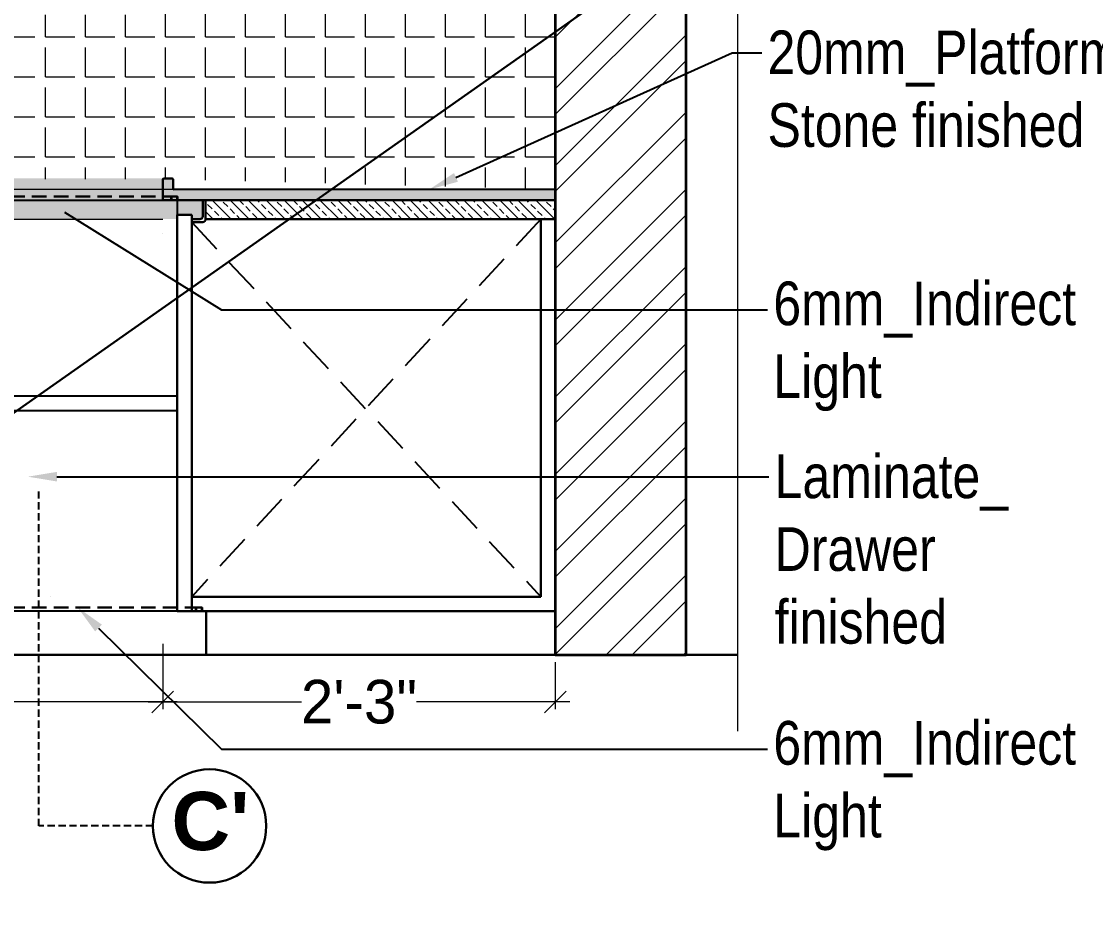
# Model space of a CAD drawing. Header units: millimetres. Extents: x 56222 to 3066687, y -650199 to -121287.
# Drawn here: x 140085.9 to 140159.8, y -185332.1 to -185269.7 of the extents above; entities that cross this region are included whole.
import ezdxf
from ezdxf import colors
from ezdxf.entities.mleader import LeaderData, LeaderLine
from ezdxf.math import Vec2, Vec3

# ---------------------------------------------------------------- set-up
doc = ezdxf.new("R2010")
doc.units = ezdxf.units.MM
doc.header["$MEASUREMENT"] = 0
doc.header["$PDMODE"] = 35
for name, pattern in [('00 . GROUND FLOOR$0$DASHED', [0.75, 0.5, -0.25]), ('DASHED', [0.75, 0.5, -0.25]), ('DASHED2', [0.375, 0.25, -0.125]), ('DASHEDX2', [1.5, 1, -0.5])]:
    doc.linetypes.add(name, pattern=pattern)
doc.layers.get('Defpoints').update_dxf_attribs({"color": 220})
doc.layers.add('AR HATCH-7', color=7, linetype='Continuous')
for name, color, linetype, lineweight in [('DIM.', 250, 'Continuous', 13), ('FIRST FLOOR ( DW_RAIL )', 7, 'Continuous', 9), ('FUR1', 22, 'Continuous', 0), ('FURNITURE', 32, 'Continuous', 9), ('furniture dimensions', 1, 'DASHED', 0), ('FURNITURE-1', 252, 'Continuous', 13), ('SECTION ( SLAB PLine )', 104, 'Continuous', 30), ('Text', 7, 'Continuous', 15), ('wall', 7, 'Continuous', 30)]:
    doc.layers.add(name, color=color, linetype=linetype, lineweight=lineweight)
doc.layers.add('hatch', color=250, linetype='Continuous', lineweight=9, transparency=0.5)
doc.styles.add('century g', font='GOTHIC.TTF')
doc.styles.get("Standard").update_dxf_attribs({"font": 'arial.ttf', "height": 6})
doc.styles.add('style4', font='ARIALN.TTF')
doc.dimstyles.new('Archana', dxfattribs={"dimtxt": 2, "dimasz": 0.75, "dimexe": 0.5, "dimexo": 0.5, "dimgap": 0, "dimtad": 0, "dimzin": 0, "dimdsep": 46, "dimlunit": 4, "dimtxsty": 'century g', "dimblk": 'OBLIQUE', "dimcen": 0, "dimdle": 1, "dimclrd": 256, "dimclre": 256, "dimclrt": 256, "dimadec": 0, "dimazin": 0, "dimtfac": 1, "dimtofl": 0, "dimtmove": 1, "dimatfit": 3, "dimfxl": 1, "dimfxlon": 1, "dimtolj": 1, "dimtzin": 0, "dimlwd": -1, "dimlwe": -1, "dimarcsym": 0})

# ---------------------------------------------------------------- blocks, each defined once
blk = doc.blocks.new('_Oblique')
at = {"layer": 'wall', "color": 0, "lineweight": -2}
blk.add_line((-0.5, -0.5), (0.5, 0.5), dxfattribs=at)
blk = doc.blocks.new('*D305')
at = {"layer": 'Defpoints', "color": 0, "linetype": 'Continuous', "lineweight": 30, "transparency": 16777216}
for p in [(140064.432, -185310.264), (140095.632, -185310.265), (140095.632, -185316.5)]:
    blk.add_point(p, dxfattribs=at)
at = {"layer": 'furniture dimensions', "color": 5, "linetype": 'ByBlock', "transparency": 16777216}
blk.add_line((140064.432, -185312.5), (140064.432, -185317), dxfattribs=at)
at = {"layer": 'furniture dimensions', "color": 5, "linetype": 'Continuous', "transparency": 16777216}
for p, q in [((140095.632, -185312.5), (140095.632, -185317)), ((140063.432, -185316.5), (140076.077, -185316.5)), ((140096.632, -185316.5), (140083.988, -185316.5))]:
    blk.add_line(p, q, dxfattribs=at)
at = {"layer": 'furniture dimensions', "color": 5, "linetype": 'Continuous', "transparency": 16777216, "xscale": 1.5, "yscale": 1.5, "zscale": 1.5, "rotation": 180}
blk.add_blockref('_Oblique', (140064.432, -185316.5), dxfattribs=at)
at = {"layer": 'furniture dimensions', "color": 5, "linetype": 'Continuous', "transparency": 16777216, "xscale": 1.5, "yscale": 1.5, "zscale": 1.5}
blk.add_blockref('_Oblique', (140095.632, -185316.5), dxfattribs=at)
at = {"layer": 'furniture dimensions', "linetype": 'Continuous', "lineweight": 0, "transparency": 16777216, "insert": (140080.032, -185316.5), "char_height": 3, "attachment_point": 5, "style": 'century g'}
blk.add_mtext('\\A1;2\'-7"', dxfattribs=at)
blk = doc.blocks.new('*D306')
at = {"layer": 'Defpoints', "color": 0, "linetype": 'Continuous', "lineweight": 30, "transparency": 16777216}
for p in [(140095.632, -185310.265), (140122.632, -185313.264), (140122.632, -185316.5)]:
    blk.add_point(p, dxfattribs=at)
at = {"layer": 'furniture dimensions', "color": 5, "linetype": 'ByBlock', "transparency": 16777216}
blk.add_line((140095.632, -185312.5), (140095.632, -185317), dxfattribs=at)
at = {"layer": 'furniture dimensions', "color": 5, "linetype": 'Continuous', "transparency": 16777216}
for p, q in [((140122.632, -185313.764), (140122.632, -185317)), ((140094.632, -185316.5), (140105.177, -185316.5)), ((140123.632, -185316.5), (140113.088, -185316.5))]:
    blk.add_line(p, q, dxfattribs=at)
at = {"layer": 'furniture dimensions', "color": 5, "linetype": 'Continuous', "transparency": 16777216, "xscale": 1.5, "yscale": 1.5, "zscale": 1.5, "rotation": 180}
blk.add_blockref('_Oblique', (140095.632, -185316.5), dxfattribs=at)
at = {"layer": 'furniture dimensions', "color": 5, "linetype": 'Continuous', "transparency": 16777216, "xscale": 1.5, "yscale": 1.5, "zscale": 1.5}
blk.add_blockref('_Oblique', (140122.632, -185316.5), dxfattribs=at)
at = {"layer": 'furniture dimensions', "linetype": 'Continuous', "lineweight": 0, "transparency": 16777216, "insert": (140109.132, -185316.5), "char_height": 3, "attachment_point": 5, "style": 'century g'}
blk.add_mtext('\\A1;2\'-3"', dxfattribs=at)

msp = doc.modelspace()

# ---------------------------------------------------------------- hatches: boundary and pattern name
at = {"layer": 'AR HATCH-7', "lineweight": 18, "true_color": 0x939598, "transparency": 33554687}
h = msp.add_hatch(dxfattribs=at)
h.set_pattern_fill('ANSI32', color=252, scale=10)
h.set_pattern_definition([(45, (1505.9396, -1095.0226), (-2.65165043, 2.65165043), []), (45, (1507.7074, -1095.0226), (-2.65165043, 2.65165043), [])])
h.paths.add_polyline_path([(140131.632, -185226.674), (140122.632, -185226.674), (140122.632, -185234.431), (140122.632, -185249.732), (140131.632, -185249.732)])
h.paths.add_polyline_path([(140131.632, -185212.383), (140122.632, -185212.383), (140122.632, -185226.674), (140131.632, -185226.674)])
h.paths.add_polyline_path([(140131.606, -185189.264), (140122.658, -185189.264), (140122.685, -185199.264), (140122.679, -185212.383), (140131.632, -185212.383)])
h.paths.add_polyline_path([(140131.632, -185249.732), (140122.632, -185249.732), (140122.632, -185250.264), (140122.632, -185284.052), (140122.632, -185284.052), (140122.632, -185284.052), (140122.632, -185284.052), (140122.632, -185309.265), (140122.632, -185309.265), (140122.632, -185310.265), (140122.632, -185313.264), (140131.632, -185313.264)])
at = {"layer": 'FURNITURE', "lineweight": 18, "true_color": 0xc7c8ca, "transparency": 33554687}
h = msp.add_hatch(dxfattribs=at)
h.set_pattern_fill('ANGLE', color=9, scale=10)
h.set_pattern_definition([(0, (-423.6684, -1095.0226), (0, 2.75), [2, -0.75]), (90, (-423.6684, -1095.0226), (-2.75, 2e-16), [2, -0.75])])
h.paths.add_polyline_path([(140122.632, -185264.633), (140097.719, -185264.633), (140094.132, -185262.932), (140094.132, -185269.264), (140022.132, -185269.264), (140022.132, -185255.264), (140010.228, -185255.264), (140004.132, -185255.264), (140004.132, -185280.53), (140034.132, -185280.503), (140034.132, -185280.503), (140074.632, -185280.529), (140096.346, -185280.576), (140122.632, -185281.26)])
h.paths.add_polyline_path([(140122.632, -185255.264), (140116.632, -185255.264), (140116.633, -185264.633), (140122.632, -185264.633)])
h.paths.add_polyline_path([(140116.632, -185255.264), (140106.089, -185255.264), (140094.132, -185255.264), (140094.132, -185262.932), (140097.719, -185264.633), (140116.633, -185264.633)], flags=17)
h.paths.add_polyline_path([(140004.132, -185255.264), (139993.632, -185255.264), (139993.632, -185280.514), (140004.132, -185280.514)])
at = {"layer": 'FURNITURE', "lineweight": 0, "true_color": 0x636466, "transparency": 33554687}
h = msp.add_hatch(color=251, dxfattribs=at)
h.dxf.hatch_style = 1
h.paths.add_polyline_path([(140096.354, -185280.514), (140096.354, -185280.514), (140096.354, -185281.264), (140096.354, -185281.264)])
h.paths.add_polyline_path([(140096.354, -185280.514), (139993.632, -185280.514), (139993.632, -185281.264), (140096.354, -185281.264)])
at = {"layer": 'FURNITURE', "lineweight": 0, "true_color": 0x939598, "transparency": 33554687}
h = msp.add_hatch(color=252, dxfattribs=at)
h.dxf.hatch_style = 1
h.paths.add_polyline_path([(140122.632, -185281.264), (140097.383, -185281.264), (140097.383, -185282.013), (140122.632, -185282.013)])
h.paths.add_polyline_path([(140097.383, -185281.264), (139993.632, -185281.264), (139993.632, -185282.013), (140097.383, -185282.013)])
at = {"layer": 'FURNITURE', "lineweight": 0, "true_color": 0x000000, "transparency": 33554687}
h = msp.add_hatch(color=18, dxfattribs=at)
h.dxf.hatch_style = 1
edge = h.paths.add_edge_path()
edge.add_line((140098.383, -185282.013), (140098.383, -185282.012))
edge.add_line((140098.383, -185282.012), (139993.632, -185282.013))
edge.add_line((139993.632, -185282.013), (139993.632, -185283.302))
edge.add_line((139993.632, -185283.302), (140096.633, -185283.301))
edge.add_line((140096.633, -185283.301), (140096.633, -185283.013))
edge.add_line((140096.633, -185283.013), (140097.632, -185283.013))
edge.add_line((140097.632, -185283.013), (140097.632, -185283.301))
edge.add_line((140097.632, -185283.301), (140098.252, -185283.301))
edge.add_arc((140098.183, -185283.113), 0.2, 290.20201, 360)
edge.add_line((140098.383, -185283.113), (140098.383, -185282.013))
at = {"layer": 'hatch', "transparency": 33554651}
h = msp.add_hatch(dxfattribs=at)
h.set_pattern_fill('ANSI33', color=256, scale=3.493167, angle=90, style=0)
h.set_pattern_definition([(135, (-5355168.2484, 4411106.0121), (-0.61751058278, -0.61751058278), []), (135, (-5355168.2484, 4411106.6296), (-0.61751058278, -0.61751058278), [0.43664592054, -0.21832296027])])
h.paths.add_polyline_path([(140122.632, -185283.299), (140122.632, -185282.014), (140098.583, -185282.021), (140098.583, -185283.305)])

# ---------------------------------------------------------------- linework, layer by layer
at = {"layer": 'FIRST FLOOR ( DW_RAIL )', "lineweight": 0}
msp.add_line((140098.625, -185310.264, 0.129), (140095.632, -185310.264, 0.129), dxfattribs=at)
at = {"layer": 'FUR1', "color": 242, "lineweight": 30, "true_color": 0xcd2027}
msp.add_line((140383.042, -185087.405, 0.259), (139822.874, -185481.109, 0.259), dxfattribs=at)
at = {"layer": 'FURNITURE', "lineweight": 30, "ltscale": 0.4}
for p, q in [((140096.254, -185280.514, 0.129), (140095.731, -185280.514, 0.129)), ((140096.354, -185281.264, 0.129), (140122.632, -185281.255, 0.129)), ((140096.354, -185282.014, 0.129), (140122.632, -185282.013, 0.129)), ((140096.632, -185310.264, 0.129), (140096.633, -185283.014, 0.129)), ((140097.632, -185283.014, 0.129), (140096.632, -185283.014, 0.129)), ((140097.632, -185310.264, 0.129), (140097.632, -185283.014, 0.129)), ((140121.632, -185309.265, 0.129), (140121.632, -185283.302, 0.129)), ((140122.632, -185313.264, 0.129), (140122.632, -185283.514, 0.129)), ((140096.632, -185310.264, 0.129), (140097.632, -185310.264, 0.129)), ((140098.632, -185310.264, 0.129), (140098.632, -185313.264, 0.129))]:
    msp.add_line(p, q, dxfattribs=at)
at = {"layer": 'FURNITURE', "color": 0, "lineweight": 0}
for p, q in [((140122.632, -185280.514, 0.129), (140122.632, -185280.514, 0.129)), ((139993.632, -185282.013, 0.129), (140122.632, -185282.013, 0.129))]:
    msp.add_line(p, q, dxfattribs=at)
at = {"layer": 'FURNITURE', "lineweight": 0}
for p, q in [((140122.632, -185281.264, 0.129), (139993.632, -185281.264, 0.129)), ((140095.632, -185281.264, 0.129), (140095.632, -185281.264, 0.129)), ((140098.105, -185281.264, 0.129), (140119.633, -185281.264, 0.129)), ((139993.632, -185283.302, 0.129), (140095.633, -185283.302, 0.129)), ((140097.632, -185283.302, 0.129), (140098.252, -185283.302, 0.129)), ((140098.583, -185283.302, 0.129), (140122.632, -185283.302, 0.129)), ((140099.631, -185283.302, 0.129), (140100.251, -185283.302, 0.129)), ((140100.582, -185283.302, 0.129), (140121.632, -185283.302, 0.129)), ((140095.633, -185284.302, 0.129), (140095.633, -185284.302, 0.129)), ((140087.943, -185309.264, 0.129), (140087.944, -185309.264, 0.129)), ((139993.632, -185310.264, 0.129), (140096.634, -185310.264, 0.129))]:
    msp.add_line(p, q, dxfattribs=at)
at = {"layer": 'FURNITURE', "color": 3, "linetype": 'DASHEDX2', "lineweight": 30}
for p, q in [((139993.645, -185281.763, 0.129), (140096.228, -185281.763, 0.129)), ((139993.645, -185310.014, 0.129), (140097.93, -185310.014, 0.129))]:
    msp.add_line(p, q, dxfattribs=at)
at = {"layer": 'FURNITURE', "lineweight": 30}
for p, q in [((140096.215, -185281.746, 0.129), (140096.649, -185281.746, 0.129)), ((140096.215, -185281.746, 0.129), (140096.215, -185282.013, 0.129)), ((140096.649, -185281.746, 0.129), (140096.649, -185282.013, 0.129)), ((140098.583, -185283.302, 0.129), (140122.632, -185283.302, 0.129)), ((140100.582, -185283.302, 0.129), (140121.632, -185283.302, 0.129)), ((140097.918, -185309.997, 0.129), (140098.351, -185309.997, 0.129)), ((140097.918, -185309.997, 0.129), (140097.918, -185310.264, 0.129)), ((140098.351, -185309.997, 0.129), (140098.351, -185310.264, 0.129))]:
    msp.add_line(p, q, dxfattribs=at)
at = {"layer": 'FURNITURE', "color": 0, "lineweight": 30, "ltscale": 0.4}
msp.add_line((140097.383, -185282.015, 0.129), (140122.632, -185282.014, 0.129), dxfattribs=at)
at = {"layer": 'FURNITURE', "color": 251, "linetype": 'DASHED2', "lineweight": 25, "ltscale": 10, "true_color": 0x636466}
for p, q in [((140121.632, -185283.302, 0.129), (140097.632, -185309.265, 0.129)), ((140097.632, -185283.514, 0.129), (140121.632, -185309.265, 0.129))]:
    msp.add_line(p, q, dxfattribs=at)
at = {"layer": 'FURNITURE', "lineweight": 25}
for p, q in [((140030.533, -185295.453, 0.129), (140096.633, -185295.453, 0.129)), ((140030.533, -185296.453, 0.129), (140096.633, -185296.453, 0.129))]:
    msp.add_line(p, q, dxfattribs=at)
at = {"layer": 'FURNITURE', "lineweight": 30, "ltscale": 0.4, "elevation": 0.129}
msp.add_lwpolyline([(140096.354, -185281.264), (140096.354, -185280.614, 0.414214), (140096.254, -185280.514), (140095.732, -185280.514, 0.414214), (140095.632, -185280.614), (140095.632, -185282.014), (140096.354, -185282.014)], format="xyb", dxfattribs=at)
at = {"layer": 'FURNITURE', "lineweight": 25, "elevation": 0.129}
msp.add_lwpolyline([(140064.432, -185282.013), (140096.633, -185282.013), (140096.633, -185310.264), (140064.432, -185310.264)], close=True, dxfattribs=at)
at = {"layer": 'FURNITURE', "color": 3, "lineweight": 30, "elevation": 0.129}
for points in [[(140096.228, -185281.763), (140096.632, -185281.763), (140096.632, -185282.013), (140096.228, -185282.013)], [(140097.93, -185310.014), (140098.334, -185310.014), (140098.334, -185310.264), (140097.93, -185310.264)]]:
    msp.add_lwpolyline(points, close=True, dxfattribs=at)
at = {"layer": 'FURNITURE', "lineweight": 30, "ltscale": 0.4, "elevation": 0.129}
msp.add_lwpolyline([(140097.632, -185283.314), (140098.183, -185283.314, 0.414214), (140098.383, -185283.114), (140098.383, -185282.014), (140098.583, -185282.014), (140098.583, -185283.314, -0.414214), (140098.383, -185283.514), (140097.632, -185283.514)], format="xyb", close=True, dxfattribs=at)
for points in [[(140096.633, -185309.264), (140096.632, -185309.264), (140096.632, -185310.264)], [(140121.632, -185309.265), (140097.632, -185309.264)], [(140097.632, -185310.264), (140122.632, -185310.265), (140122.632, -185309.265), (140122.632, -185309.265)]]:
    msp.add_lwpolyline(points, dxfattribs=at)
at = {"layer": 'furniture dimensions', "lineweight": 0}
msp.add_line((140030.533, -185310.263, 0.129), (140095.635, -185310.26, 0.129), dxfattribs=at)
at = {"layer": 'FURNITURE-1', "color": 252, "linetype": '00 . GROUND FLOOR$0$DASHED', "lineweight": 25, "true_color": 0x939598, "elevation": 0.129}
msp.add_lwpolyline([(140094.963, -185325.022), (140087.12, -185325.022), (140087.12, -185301.925)], dxfattribs=at)
at = {"layer": 'FURNITURE-1', "color": 1, "linetype": 'ByBlock', "lineweight": 30}
msp.add_circle((140098.856, -185325.022, 0.129), 3.897, dxfattribs=at)
at = {"layer": 'hatch', "lineweight": 35, "transparency": 33554687, "elevation": 0.129}
msp.add_lwpolyline([(140131.632, -185189.264), (140122.632, -185189.264), (140122.632, -185313.264), (140131.632, -185313.264)], close=True, dxfattribs=at)
at = {"layer": 'SECTION ( SLAB PLine )', "color": 1}
msp.add_line((140135.152, -185313.264, 0.129), (139978.33, -185313.264, 0.129), dxfattribs=at)
at = {"layer": 'Text', "color": 251, "linetype": 'Continuous', "lineweight": 0, "true_color": 0x636466, "elevation": 0.129}
msp.add_lwpolyline([(140135.152, -185178.317), (140135.152, -185247.503), (140133.891, -185248.284), (140136.325, -185248.534), (140135.152, -185249.371), (140135.152, -185318.5)], dxfattribs=at)

# ---------------------------------------------------------------- texts
at = {"layer": 'DIM.', "color": 1, "insert": (140101.599, -185322.682, 0.129), "char_height": 4, "attachment_point": 3}
msp.add_mtext_dynamic_manual_height_columns("{\\fArial|b1|i0|c0|p34;C'}", width=81.87572, gutter_width=1.128, heights=[0], dxfattribs=at)

# ---------------------------------------------------------------- dimensions: what is measured, and where the dimension line sits
at = {"layer": 'furniture dimensions', "color": 5, "linetype": 'Continuous', "lineweight": 0}
for base, p1, p2, picture, middle in [((140095.632, -185316.5, 0.129), (140064.432, -185310.264, 0.129), (140095.632, -185310.265, 0.129), '*D305', (140080.032, -185316.5, 0.129)), ((140122.632, -185316.5, 0.129), (140095.632, -185310.265, 0.129), (140122.632, -185313.264, 0.129), '*D306', (140109.132, -185316.5, 0.129))]:
    dim = msp.add_linear_dim(base=base, p1=p1, p2=p2, dimstyle='Archana', override={"dimtxt": 3, "dimasz": 1.5, "dimdec": 0, "dimclrd": 5, "dimclre": 5, "dimfxl": 4}, dxfattribs=at)
    dim.commit()
    dim.dimension.update_dxf_attribs({"geometry": picture, "text_midpoint": middle})

# ---------------------------------------------------------------- leaders
at = {"layer": 'Text', "color": 1, "lineweight": 0, "ltscale": 20}
ml = msp.add_multileader_mtext('Standard', dxfattribs=at)
ml.set_content('20mm_Platform_\\PStone finished', color=1, style='style4')
ml.set_leader_properties()
ml.build(insert=Vec2(0, 0))
ml.multileader.update_dxf_attribs({"dogleg_length": 2.025, "arrow_head_size": 2})
ctx = ml.context
ctx.base_point, ctx.char_height, ctx.arrow_head_size, ctx.landing_gap_size, ctx.plane_origin = Vec3(140136.825, -185271.869, 0.129), 3, 2, 0.4, Vec3(140069.79, -185271.869, 0.129)
notes = []
notes.append((ctx, [(0, (1, 1, 0), (140134.801, -185271.869, 0.129), (1, 0), 2.025, [(0, [(140113.978, -185281.264, 0.129)], 0, [])])]))
ctx.mtext.insert = Vec3(140137.225, -185270.344, 0.129)
ml = msp.add_multileader_mtext('Standard', dxfattribs=at)
ml.set_content('6mm_Indirect\\PLight', color=1, style='style4')
ml.set_leader_properties()
ml.build(insert=Vec2(0, 0))
ml.multileader.update_dxf_attribs({"dogleg_length": 2.025, "arrow_head_size": 2})
ctx = ml.context
ctx.base_point, ctx.char_height, ctx.arrow_head_size, ctx.landing_gap_size, ctx.plane_origin = Vec3(140137.225, -185289.541, 0.129), 3, 2, 0.4, Vec3(140070.157, -185289.541, 0.129)
notes.append((ctx, [(0, (1, 1, 0), (140099.685, -185289.541, 0.129), (1, 0), 37.541, [(0, [(140087.194, -185281.763, 0.129)], 0, [])])]))
ctx.mtext.insert = Vec3(140137.625, -185287.6, 0.129)
ml = msp.add_multileader_mtext('Standard', dxfattribs=at)
ml.set_content('Laminate_\\PDrawer\\Pfinished', color=1, style='style4')
ml.set_leader_properties()
ml.build(insert=Vec2(0, 0))
ml.multileader.update_dxf_attribs({"dogleg_length": 2.025, "arrow_head_size": 2})
ctx = ml.context
ctx.base_point, ctx.char_height, ctx.arrow_head_size, ctx.landing_gap_size, ctx.plane_origin = Vec3(140137.318, -185301.013, 0.129), 3, 2, 0.4, Vec3(140070.282, -185301.013, 0.129)
notes.append((ctx, [(0, (1, 1, 0), (140135.293, -185301.013, 0.129), (1, 0), 2.025, [(0, [(140086.356, -185301.013, 0.129)], 0, [])])]))
ctx.mtext.insert = Vec3(140137.718, -185299.488, 0.129)
ml = msp.add_multileader_mtext('Standard', dxfattribs=at)
ml.set_content('6mm_Indirect\\PLight', color=1, style='style4')
ml.set_leader_properties()
ml.build(insert=Vec2(0, 0))
ml.multileader.update_dxf_attribs({"dogleg_length": 2.025, "arrow_head_size": 2})
ctx = ml.context
ctx.base_point, ctx.char_height, ctx.arrow_head_size, ctx.landing_gap_size, ctx.plane_origin = Vec3(140137.225, -185319.75, 0.129), 3, 2, 0.4, Vec3(140070.157, -185317.765, 0.129)
notes.append((ctx, [(0, (1, 1, 0), (140099.685, -185319.75, 0.129), (1, 0), 37.541, [(0, [(140089.795, -185310.014, 0.129)], 0, [])])]))
ctx.mtext.insert = Vec3(140137.625, -185317.809, 0.129)
for ctx, leaders in notes:
    for number, flags, end, landing, length, lines in leaders:
        leader = LeaderData()
        leader.index, (leader.has_last_leader_line, leader.has_dogleg_vector, leader.attachment_direction) = number, flags
        leader.last_leader_point, leader.dogleg_vector, leader.dogleg_length = Vec3(end), Vec3(landing), length
        for number, points, colour, breaks in lines:
            line = LeaderLine()
            line.index, line.vertices, line.color, line.breaks = number, Vec3.list(points), colors.encode_raw_color(colour), breaks
            leader.lines.append(line)
        ctx.leaders.append(leader)

doc.saveas('drawing.dxf')
